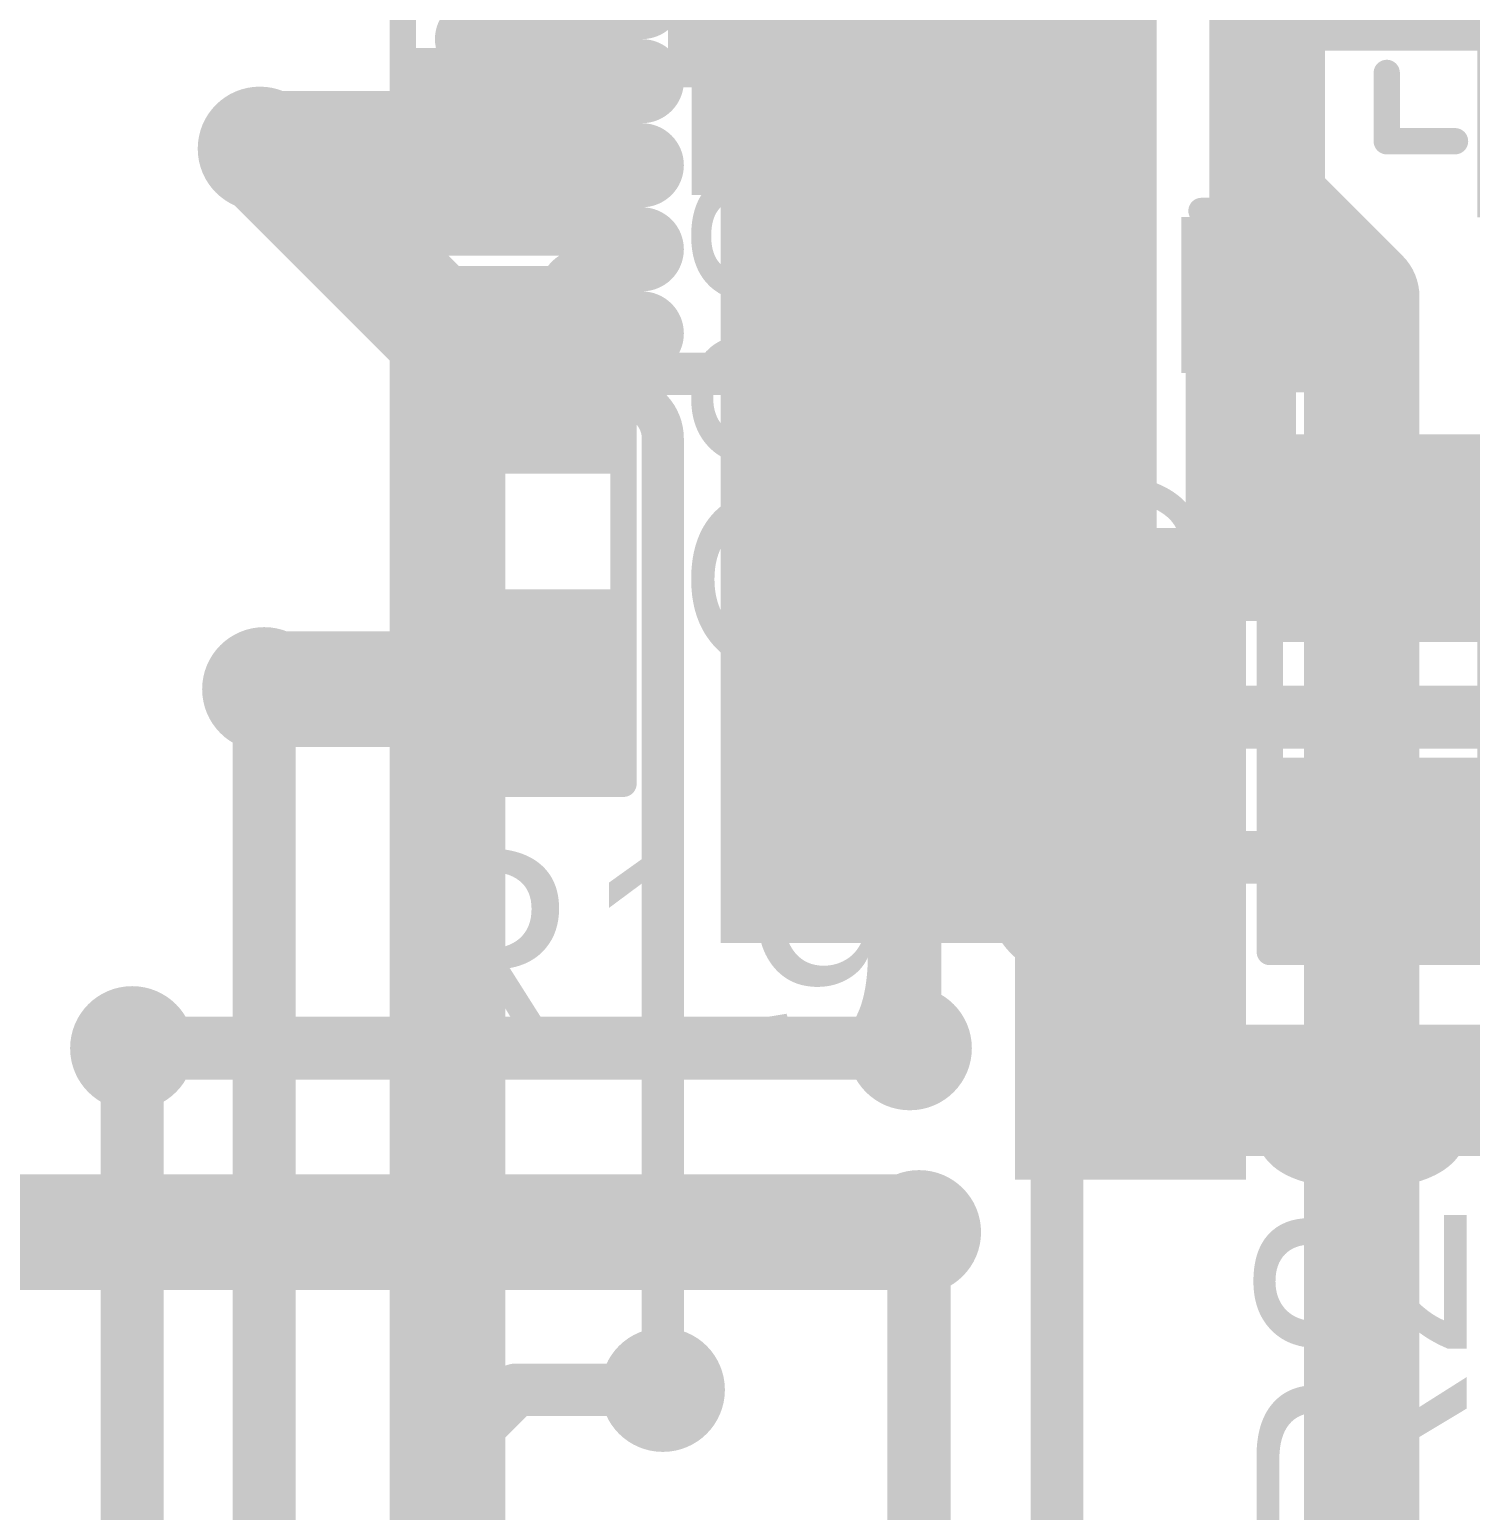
# Model space of a CAD drawing. Header units: millimetres. Extents: x -0.43 to 2.06, y -0.4 to 2.49.
# Drawn here: x 0.4395 to 0.7137, y 1.4331 to 1.7148 of the extents above; entities that cross this region are included whole.
import ezdxf

# ---------------------------------------------------------------- set-up
doc = ezdxf.new("R2010")
doc.units = ezdxf.units.MM
doc.header["$MEASUREMENT"] = 0
for name, color, linetype in [('BottomLayer', 5, 'Continuous'), ('TopLayer', 1, 'Continuous'), ('TopOverlay', 2, 'Continuous'), ('TopPaste', 8, 'Continuous'), ('TopSolder', 216, 'Continuous'), ('ViaHoleLayer', 16, 'Continuous')]:
    doc.layers.add(name, color=color, linetype=linetype)
doc.styles.add('Arial', font='', dxfattribs={"height": 0.2})
doc.styles.get('Arial').set_extended_font_data('Arial')

# ---------------------------------------------------------------- blocks, each defined once
blk = doc.blocks.new('QFN_28_EP_4X4__55')
at = {"layer": 'TopLayer'}
for points in [[(-0.04882, 0.08919), (-0.04882, 0.06301), (-0.05748, 0.06301), (-0.05748, 0.08919)], [(-0.0311, 0.08919), (-0.0311, 0.06301), (-0.03976, 0.06301), (-0.03976, 0.08919)], [(-0.01339, 0.08919), (-0.01339, 0.06301), (-0.02205, 0.06301), (-0.02205, 0.08919)], [(0.00433, 0.08919), (0.00433, 0.06301), (-0.00433, 0.06301), (-0.00433, 0.08919)], [(0.02205, 0.08919), (0.02205, 0.06301), (0.01339, 0.06301), (0.01339, 0.08919)], [(0.03976, 0.08919), (0.03976, 0.06301), (0.0311, 0.06301), (0.0311, 0.08919)], [(0.05748, 0.08919), (0.05748, 0.06301), (0.04882, 0.06301), (0.04882, 0.08919)], [(-0.08919, 0.05748), (-0.06301, 0.05748), (-0.06301, 0.04882), (-0.08919, 0.04882)], [(0.06301, 0.05748), (0.08919, 0.05748), (0.08919, 0.04882), (0.06301, 0.04882)], [(-0.04724, -0.04724), (-0.04724, 0.04724), (0.04724, 0.04724), (0.04724, -0.04724)], [(-0.08919, 0.03976), (-0.06301, 0.03976), (-0.06301, 0.0311), (-0.08919, 0.0311)], [(0.06301, 0.03976), (0.08919, 0.03976), (0.08919, 0.0311), (0.06301, 0.0311)], [(-0.08919, 0.02205), (-0.06301, 0.02205), (-0.06301, 0.01339), (-0.08919, 0.01339)], [(0.06301, 0.02205), (0.08919, 0.02205), (0.08919, 0.01339), (0.06301, 0.01339)], [(-0.08919, 0.00433), (-0.06301, 0.00433), (-0.06301, -0.00433), (-0.08919, -0.00433)], [(0.06301, 0.00433), (0.08919, 0.00433), (0.08919, -0.00433), (0.06301, -0.00433)], [(-0.08919, -0.01339), (-0.06301, -0.01339), (-0.06301, -0.02205), (-0.08919, -0.02205)], [(0.06301, -0.01339), (0.08919, -0.01339), (0.08919, -0.02205), (0.06301, -0.02205)], [(-0.08919, -0.0311), (-0.06301, -0.0311), (-0.06301, -0.03976), (-0.08919, -0.03976)], [(0.06301, -0.0311), (0.08919, -0.0311), (0.08919, -0.03976), (0.06301, -0.03976)], [(-0.08919, -0.04882), (-0.06301, -0.04882), (-0.06301, -0.05748), (-0.08919, -0.05748)], [(0.06301, -0.04882), (0.08919, -0.04882), (0.08919, -0.05748), (0.06301, -0.05748)], [(-0.05748, -0.08919), (-0.05748, -0.06301), (-0.04882, -0.06301), (-0.04882, -0.08919)], [(-0.03976, -0.08919), (-0.03976, -0.06301), (-0.0311, -0.06301), (-0.0311, -0.08919)], [(-0.02205, -0.08919), (-0.02205, -0.06301), (-0.01339, -0.06301), (-0.01339, -0.08919)], [(-0.00433, -0.08919), (-0.00433, -0.06301), (0.00433, -0.06301), (0.00433, -0.08919)], [(0.01339, -0.08919), (0.01339, -0.06301), (0.02205, -0.06301), (0.02205, -0.08919)], [(0.0311, -0.08919), (0.0311, -0.06301), (0.03976, -0.06301), (0.03976, -0.08919)], [(0.04882, -0.08919), (0.04882, -0.06301), (0.05748, -0.06301), (0.05748, -0.08919)]]:
    blk.add_hatch(color=1, dxfattribs=at).paths.add_polyline_path(points)
at = {"layer": 'TopPaste'}
for points in [[(-0.04882, 0.08919), (-0.04882, 0.06301), (-0.05748, 0.06301), (-0.05748, 0.08919)], [(-0.0311, 0.08919), (-0.0311, 0.06301), (-0.03976, 0.06301), (-0.03976, 0.08919)], [(-0.01339, 0.08919), (-0.01339, 0.06301), (-0.02205, 0.06301), (-0.02205, 0.08919)], [(0.00433, 0.08919), (0.00433, 0.06301), (-0.00433, 0.06301), (-0.00433, 0.08919)], [(0.02205, 0.08919), (0.02205, 0.06301), (0.01339, 0.06301), (0.01339, 0.08919)], [(0.03976, 0.08919), (0.03976, 0.06301), (0.0311, 0.06301), (0.0311, 0.08919)], [(0.05748, 0.08919), (0.05748, 0.06301), (0.04882, 0.06301), (0.04882, 0.08919)], [(-0.08919, 0.05748), (-0.06301, 0.05748), (-0.06301, 0.04882), (-0.08919, 0.04882)], [(0.06301, 0.05748), (0.08919, 0.05748), (0.08919, 0.04882), (0.06301, 0.04882)], [(-0.04724, -0.04724), (-0.04724, 0.04724), (0.04724, 0.04724), (0.04724, -0.04724)], [(-0.08919, 0.03976), (-0.06301, 0.03976), (-0.06301, 0.0311), (-0.08919, 0.0311)], [(0.06301, 0.03976), (0.08919, 0.03976), (0.08919, 0.0311), (0.06301, 0.0311)], [(-0.08919, 0.02205), (-0.06301, 0.02205), (-0.06301, 0.01339), (-0.08919, 0.01339)], [(0.06301, 0.02205), (0.08919, 0.02205), (0.08919, 0.01339), (0.06301, 0.01339)], [(-0.08919, 0.00433), (-0.06301, 0.00433), (-0.06301, -0.00433), (-0.08919, -0.00433)], [(0.06301, 0.00433), (0.08919, 0.00433), (0.08919, -0.00433), (0.06301, -0.00433)], [(-0.08919, -0.01339), (-0.06301, -0.01339), (-0.06301, -0.02205), (-0.08919, -0.02205)], [(0.06301, -0.01339), (0.08919, -0.01339), (0.08919, -0.02205), (0.06301, -0.02205)], [(-0.08919, -0.0311), (-0.06301, -0.0311), (-0.06301, -0.03976), (-0.08919, -0.03976)], [(0.06301, -0.0311), (0.08919, -0.0311), (0.08919, -0.03976), (0.06301, -0.03976)], [(-0.08919, -0.04882), (-0.06301, -0.04882), (-0.06301, -0.05748), (-0.08919, -0.05748)], [(0.06301, -0.04882), (0.08919, -0.04882), (0.08919, -0.05748), (0.06301, -0.05748)], [(-0.05748, -0.08919), (-0.05748, -0.06301), (-0.04882, -0.06301), (-0.04882, -0.08919)], [(-0.03976, -0.08919), (-0.03976, -0.06301), (-0.0311, -0.06301), (-0.0311, -0.08919)], [(-0.02205, -0.08919), (-0.02205, -0.06301), (-0.01339, -0.06301), (-0.01339, -0.08919)], [(-0.00433, -0.08919), (-0.00433, -0.06301), (0.00433, -0.06301), (0.00433, -0.08919)], [(0.01339, -0.08919), (0.01339, -0.06301), (0.02205, -0.06301), (0.02205, -0.08919)], [(0.0311, -0.08919), (0.0311, -0.06301), (0.03976, -0.06301), (0.03976, -0.08919)], [(0.04882, -0.08919), (0.04882, -0.06301), (0.05748, -0.06301), (0.05748, -0.08919)]]:
    blk.add_hatch(color=8, dxfattribs=at).paths.add_polyline_path(points)
at = {"layer": 'TopSolder'}
for points in [[(-0.04482, 0.09319), (-0.04482, 0.05901), (-0.06148, 0.05901), (-0.06148, 0.09319)], [(-0.0271, 0.09319), (-0.0271, 0.05901), (-0.04376, 0.05901), (-0.04376, 0.09319)], [(-0.00939, 0.09319), (-0.00939, 0.05901), (-0.02605, 0.05901), (-0.02605, 0.09319)], [(0.00833, 0.09319), (0.00833, 0.05901), (-0.00833, 0.05901), (-0.00833, 0.09319)], [(0.02605, 0.09319), (0.02605, 0.05901), (0.00939, 0.05901), (0.00939, 0.09319)], [(0.04376, 0.09319), (0.04376, 0.05901), (0.0271, 0.05901), (0.0271, 0.09319)], [(0.06148, 0.09319), (0.06148, 0.05901), (0.04482, 0.05901), (0.04482, 0.09319)], [(-0.09319, 0.06148), (-0.05901, 0.06148), (-0.05901, 0.04482), (-0.09319, 0.04482)], [(0.05901, 0.06148), (0.09319, 0.06148), (0.09319, 0.04482), (0.05901, 0.04482)], [(-0.05124, -0.05124), (-0.05124, 0.05124), (0.05124, 0.05124), (0.05124, -0.05124)], [(-0.09319, 0.04376), (-0.05901, 0.04376), (-0.05901, 0.0271), (-0.09319, 0.0271)], [(0.05901, 0.04376), (0.09319, 0.04376), (0.09319, 0.0271), (0.05901, 0.0271)], [(-0.09319, 0.02605), (-0.05901, 0.02605), (-0.05901, 0.00939), (-0.09319, 0.00939)], [(0.05901, 0.02605), (0.09319, 0.02605), (0.09319, 0.00939), (0.05901, 0.00939)], [(-0.09319, 0.00833), (-0.05901, 0.00833), (-0.05901, -0.00833), (-0.09319, -0.00833)], [(0.05901, 0.00833), (0.09319, 0.00833), (0.09319, -0.00833), (0.05901, -0.00833)], [(-0.09319, -0.00939), (-0.05901, -0.00939), (-0.05901, -0.02605), (-0.09319, -0.02605)], [(0.05901, -0.00939), (0.09319, -0.00939), (0.09319, -0.02605), (0.05901, -0.02605)], [(-0.09319, -0.0271), (-0.05901, -0.0271), (-0.05901, -0.04376), (-0.09319, -0.04376)], [(0.05901, -0.0271), (0.09319, -0.0271), (0.09319, -0.04376), (0.05901, -0.04376)], [(-0.09319, -0.04482), (-0.05901, -0.04482), (-0.05901, -0.06148), (-0.09319, -0.06148)], [(0.05901, -0.04482), (0.09319, -0.04482), (0.09319, -0.06148), (0.05901, -0.06148)], [(-0.06148, -0.09319), (-0.06148, -0.05901), (-0.04482, -0.05901), (-0.04482, -0.09319)], [(-0.04376, -0.09319), (-0.04376, -0.05901), (-0.0271, -0.05901), (-0.0271, -0.09319)], [(-0.02605, -0.09319), (-0.02605, -0.05901), (-0.00939, -0.05901), (-0.00939, -0.09319)], [(-0.00833, -0.09319), (-0.00833, -0.05901), (0.00833, -0.05901), (0.00833, -0.09319)], [(0.00939, -0.09319), (0.00939, -0.05901), (0.02605, -0.05901), (0.02605, -0.09319)], [(0.0271, -0.09319), (0.0271, -0.05901), (0.04376, -0.05901), (0.04376, -0.09319)], [(0.04482, -0.09319), (0.04482, -0.05901), (0.06148, -0.05901), (0.06148, -0.09319)]]:
    blk.add_hatch(color=216, dxfattribs=at).paths.add_polyline_path(points)
at = {"layer": 'TopOverlay', "const_width": 0.005}
for points in [[(-0.07874, 0.06574), (-0.07874, 0.07874)], [(-0.07874, 0.07874), (-0.06574, 0.07874)], [(0.06574, 0.07874), (0.07874, 0.07874)], [(0.07874, 0.06574), (0.07874, 0.07874)], [(-0.099, 0.051), (-0.099, 0.057)], [(-0.099, 0.057), (-0.096, 0.054)], [(-0.099, 0.051), (-0.096, 0.054)], [(-0.07874, -0.07874), (-0.07874, -0.06574)], [(0.07874, -0.07874), (0.07874, -0.06574)], [(-0.07874, -0.07874), (-0.06574, -0.07874)], [(0.06574, -0.07874), (0.07874, -0.07874)]]:
    blk.add_lwpolyline(points, dxfattribs=at)
at = {"layer": 'TopOverlay', "const_width": 0.0025}
for points in [[(-0.07999, 0.07874, 1), (-0.07749, 0.07874, 1)], [(-0.07999, 0.07874, 1), (-0.07749, 0.07874, 1)], [(-0.06699, 0.07874, 1), (-0.06449, 0.07874, 1)], [(0.06449, 0.07874, 1), (0.06699, 0.07874, 1)], [(0.07749, 0.07874, 1), (0.07999, 0.07874, 1)], [(0.07749, 0.07874, 1), (0.07999, 0.07874, 1)], [(-0.07999, 0.06574, 1), (-0.07749, 0.06574, 1)], [(0.07749, 0.06574, 1), (0.07999, 0.06574, 1)], [(-0.10025, 0.057, 1), (-0.09775, 0.057, 1)], [(-0.10025, 0.057, 1), (-0.09775, 0.057, 1)], [(-0.09725, 0.054, 1), (-0.09475, 0.054, 1)], [(-0.09725, 0.054, 1), (-0.09475, 0.054, 1)], [(-0.10025, 0.051, 1), (-0.09775, 0.051, 1)], [(-0.10025, 0.051, 1), (-0.09775, 0.051, 1)], [(-0.07999, -0.06574, 1), (-0.07749, -0.06574, 1)], [(0.07749, -0.06574, 1), (0.07999, -0.06574, 1)], [(-0.07999, -0.07874, 1), (-0.07749, -0.07874, 1)], [(-0.07999, -0.07874, 1), (-0.07749, -0.07874, 1)], [(-0.06699, -0.07874, 1), (-0.06449, -0.07874, 1)], [(0.06449, -0.07874, 1), (0.06699, -0.07874, 1)], [(0.07749, -0.07874, 1), (0.07999, -0.07874, 1)], [(0.07749, -0.07874, 1), (0.07999, -0.07874, 1)]]:
    blk.add_lwpolyline(points, format="xyb", close=True, dxfattribs=at)
blk = doc.blocks.new('RES_0603_75')
at = {"layer": 'TopLayer'}
for points in [[(-0.015, 0.0175), (-0.015, -0.0175), (-0.045, -0.0175), (-0.045, 0.0175)], [(0.045, 0.0175), (0.045, -0.0175), (0.015, -0.0175), (0.015, 0.0175)]]:
    blk.add_hatch(color=1, dxfattribs=at).paths.add_polyline_path(points)
at = {"layer": 'TopPaste'}
for points in [[(-0.015, 0.0175), (-0.015, -0.0175), (-0.045, -0.0175), (-0.045, 0.0175)], [(0.045, 0.0175), (0.045, -0.0175), (0.015, -0.0175), (0.015, 0.0175)]]:
    blk.add_hatch(color=8, dxfattribs=at).paths.add_polyline_path(points)
at = {"layer": 'TopSolder'}
for points in [[(-0.011, 0.0215), (-0.011, -0.0215), (-0.049, -0.0215), (-0.049, 0.0215)], [(0.049, 0.0215), (0.049, -0.0215), (0.011, -0.0215), (0.011, 0.0215)]]:
    blk.add_hatch(color=216, dxfattribs=at).paths.add_polyline_path(points)
at = {"layer": 'TopOverlay', "const_width": 0.005}
for points in [[(0.048, 0.021), (-0.048, 0.021)], [(-0.048, -0.021), (-0.048, 0.021)], [(0.048, -0.021), (0.048, 0.021)], [(0.048, -0.021), (-0.048, -0.021)]]:
    blk.add_lwpolyline(points, dxfattribs=at)
at = {"layer": 'TopOverlay', "const_width": 0.0025}
for points in [[(-0.04925, 0.021, 1), (-0.04675, 0.021, 1)], [(-0.04925, 0.021, 1), (-0.04675, 0.021, 1)], [(0.04675, 0.021, 1), (0.04925, 0.021, 1)], [(0.04675, 0.021, 1), (0.04925, 0.021, 1)], [(-0.04925, -0.021, 1), (-0.04675, -0.021, 1)], [(-0.04925, -0.021, 1), (-0.04675, -0.021, 1)], [(0.04675, -0.021, 1), (0.04925, -0.021, 1)], [(0.04675, -0.021, 1), (0.04925, -0.021, 1)]]:
    blk.add_lwpolyline(points, format="xyb", close=True, dxfattribs=at)
blk = doc.blocks.new('RES_0603_76')
at = {"layer": 'TopLayer'}
for points in [[(-0.015, 0.0175), (-0.015, -0.0175), (-0.045, -0.0175), (-0.045, 0.0175)], [(0.045, 0.0175), (0.045, -0.0175), (0.015, -0.0175), (0.015, 0.0175)]]:
    blk.add_hatch(color=1, dxfattribs=at).paths.add_polyline_path(points)
at = {"layer": 'TopPaste'}
for points in [[(-0.015, 0.0175), (-0.015, -0.0175), (-0.045, -0.0175), (-0.045, 0.0175)], [(0.045, 0.0175), (0.045, -0.0175), (0.015, -0.0175), (0.015, 0.0175)]]:
    blk.add_hatch(color=8, dxfattribs=at).paths.add_polyline_path(points)
at = {"layer": 'TopSolder'}
for points in [[(-0.011, 0.0215), (-0.011, -0.0215), (-0.049, -0.0215), (-0.049, 0.0215)], [(0.049, 0.0215), (0.049, -0.0215), (0.011, -0.0215), (0.011, 0.0215)]]:
    blk.add_hatch(color=216, dxfattribs=at).paths.add_polyline_path(points)
at = {"layer": 'TopOverlay', "const_width": 0.005}
for points in [[(0.048, 0.021), (-0.048, 0.021)], [(-0.048, -0.021), (-0.048, 0.021)], [(0.048, -0.021), (0.048, 0.021)], [(0.048, -0.021), (-0.048, -0.021)]]:
    blk.add_lwpolyline(points, dxfattribs=at)
at = {"layer": 'TopOverlay', "const_width": 0.0025}
for points in [[(-0.04925, 0.021, 1), (-0.04675, 0.021, 1)], [(-0.04925, 0.021, 1), (-0.04675, 0.021, 1)], [(0.04675, 0.021, 1), (0.04925, 0.021, 1)], [(0.04675, 0.021, 1), (0.04925, 0.021, 1)], [(-0.04925, -0.021, 1), (-0.04675, -0.021, 1)], [(-0.04925, -0.021, 1), (-0.04675, -0.021, 1)], [(0.04675, -0.021, 1), (0.04925, -0.021, 1)], [(0.04675, -0.021, 1), (0.04925, -0.021, 1)]]:
    blk.add_lwpolyline(points, format="xyb", close=True, dxfattribs=at)
blk = doc.blocks.new('RES_0603_77')
at = {"layer": 'TopLayer'}
for points in [[(-0.015, 0.0175), (-0.015, -0.0175), (-0.045, -0.0175), (-0.045, 0.0175)], [(0.045, 0.0175), (0.045, -0.0175), (0.015, -0.0175), (0.015, 0.0175)]]:
    blk.add_hatch(color=1, dxfattribs=at).paths.add_polyline_path(points)
at = {"layer": 'TopPaste'}
for points in [[(-0.015, 0.0175), (-0.015, -0.0175), (-0.045, -0.0175), (-0.045, 0.0175)], [(0.045, 0.0175), (0.045, -0.0175), (0.015, -0.0175), (0.015, 0.0175)]]:
    blk.add_hatch(color=8, dxfattribs=at).paths.add_polyline_path(points)
at = {"layer": 'TopSolder'}
for points in [[(-0.011, 0.0215), (-0.011, -0.0215), (-0.049, -0.0215), (-0.049, 0.0215)], [(0.049, 0.0215), (0.049, -0.0215), (0.011, -0.0215), (0.011, 0.0215)]]:
    blk.add_hatch(color=216, dxfattribs=at).paths.add_polyline_path(points)
at = {"layer": 'TopOverlay', "const_width": 0.005}
for points in [[(0.048, 0.021), (-0.048, 0.021)], [(-0.048, -0.021), (-0.048, 0.021)], [(0.048, -0.021), (0.048, 0.021)], [(0.048, -0.021), (-0.048, -0.021)]]:
    blk.add_lwpolyline(points, dxfattribs=at)
at = {"layer": 'TopOverlay', "const_width": 0.0025}
for points in [[(-0.04925, 0.021, 1), (-0.04675, 0.021, 1)], [(-0.04925, 0.021, 1), (-0.04675, 0.021, 1)], [(0.04675, 0.021, 1), (0.04925, 0.021, 1)], [(0.04675, 0.021, 1), (0.04925, 0.021, 1)], [(-0.04925, -0.021, 1), (-0.04675, -0.021, 1)], [(-0.04925, -0.021, 1), (-0.04675, -0.021, 1)], [(0.04675, -0.021, 1), (0.04925, -0.021, 1)], [(0.04675, -0.021, 1), (0.04925, -0.021, 1)]]:
    blk.add_lwpolyline(points, format="xyb", close=True, dxfattribs=at)
blk = doc.blocks.new('CAP_0402_130')
at = {"layer": 'TopLayer'}
for points in [[(-0.0275, -0.0125), (-0.0275, 0.0125), (-0.0095, 0.0125), (-0.0095, -0.0125)], [(0.0095, -0.0125), (0.0095, 0.0125), (0.0275, 0.0125), (0.0275, -0.0125)]]:
    blk.add_hatch(color=1, dxfattribs=at).paths.add_polyline_path(points)
at = {"layer": 'TopPaste'}
for points in [[(-0.0275, -0.0125), (-0.0275, 0.0125), (-0.0095, 0.0125), (-0.0095, -0.0125)], [(0.0095, -0.0125), (0.0095, 0.0125), (0.0275, 0.0125), (0.0275, -0.0125)]]:
    blk.add_hatch(color=8, dxfattribs=at).paths.add_polyline_path(points)
at = {"layer": 'TopSolder'}
for points in [[(-0.02986, -0.01486), (-0.02986, 0.01486), (-0.00714, 0.01486), (-0.00714, -0.01486)], [(0.00714, -0.01486), (0.00714, 0.01486), (0.02986, 0.01486), (0.02986, -0.01486)]]:
    blk.add_hatch(color=216, dxfattribs=at).paths.add_polyline_path(points)
at = {"layer": 'TopOverlay', "const_width": 0.005}
for points in [[(-0.031, 0.016), (-0.031, -0.016)], [(-0.011, 0.016), (-0.031, 0.016)], [(0.031, 0.016), (0.011, 0.016)], [(0.031, 0.016), (0.031, -0.016)], [(-0.011, -0.016), (-0.031, -0.016)], [(0.031, -0.016), (0.011, -0.016)]]:
    blk.add_lwpolyline(points, dxfattribs=at)
at = {"layer": 'TopOverlay', "const_width": 0.0025}
for points in [[(-0.03225, 0.016, 1), (-0.02975, 0.016, 1)], [(-0.03225, 0.016, 1), (-0.02975, 0.016, 1)], [(-0.01225, 0.016, 1), (-0.00975, 0.016, 1)], [(0.00975, 0.016, 1), (0.01225, 0.016, 1)], [(0.02975, 0.016, 1), (0.03225, 0.016, 1)], [(0.02975, 0.016, 1), (0.03225, 0.016, 1)], [(-0.03225, -0.016, 1), (-0.02975, -0.016, 1)], [(-0.03225, -0.016, 1), (-0.02975, -0.016, 1)], [(-0.01225, -0.016, 1), (-0.00975, -0.016, 1)], [(0.00975, -0.016, 1), (0.01225, -0.016, 1)], [(0.02975, -0.016, 1), (0.03225, -0.016, 1)], [(0.02975, -0.016, 1), (0.03225, -0.016, 1)]]:
    blk.add_lwpolyline(points, format="xyb", close=True, dxfattribs=at)
blk = doc.blocks.new('CAP_0402_131')
at = {"layer": 'TopLayer'}
for points in [[(-0.0275, -0.0125), (-0.0275, 0.0125), (-0.0095, 0.0125), (-0.0095, -0.0125)], [(0.0095, -0.0125), (0.0095, 0.0125), (0.0275, 0.0125), (0.0275, -0.0125)]]:
    blk.add_hatch(color=1, dxfattribs=at).paths.add_polyline_path(points)
at = {"layer": 'TopPaste'}
for points in [[(-0.0275, -0.0125), (-0.0275, 0.0125), (-0.0095, 0.0125), (-0.0095, -0.0125)], [(0.0095, -0.0125), (0.0095, 0.0125), (0.0275, 0.0125), (0.0275, -0.0125)]]:
    blk.add_hatch(color=8, dxfattribs=at).paths.add_polyline_path(points)
at = {"layer": 'TopSolder'}
for points in [[(-0.02986, -0.01486), (-0.02986, 0.01486), (-0.00714, 0.01486), (-0.00714, -0.01486)], [(0.00714, -0.01486), (0.00714, 0.01486), (0.02986, 0.01486), (0.02986, -0.01486)]]:
    blk.add_hatch(color=216, dxfattribs=at).paths.add_polyline_path(points)
at = {"layer": 'TopOverlay', "const_width": 0.005}
for points in [[(-0.031, -0.016), (-0.031, 0.016)], [(-0.011, 0.016), (-0.031, 0.016)], [(0.031, 0.016), (0.011, 0.016)], [(0.031, -0.016), (0.031, 0.016)], [(-0.011, -0.016), (-0.031, -0.016)], [(0.031, -0.016), (0.011, -0.016)]]:
    blk.add_lwpolyline(points, dxfattribs=at)
at = {"layer": 'TopOverlay', "const_width": 0.0025}
for points in [[(-0.03225, 0.016, 1), (-0.02975, 0.016, 1)], [(-0.03225, 0.016, 1), (-0.02975, 0.016, 1)], [(-0.01225, 0.016, 1), (-0.00975, 0.016, 1)], [(0.00975, 0.016, 1), (0.01225, 0.016, 1)], [(0.02975, 0.016, 1), (0.03225, 0.016, 1)], [(0.02975, 0.016, 1), (0.03225, 0.016, 1)], [(-0.03225, -0.016, 1), (-0.02975, -0.016, 1)], [(-0.03225, -0.016, 1), (-0.02975, -0.016, 1)], [(-0.01225, -0.016, 1), (-0.00975, -0.016, 1)], [(0.00975, -0.016, 1), (0.01225, -0.016, 1)], [(0.02975, -0.016, 1), (0.03225, -0.016, 1)], [(0.02975, -0.016, 1), (0.03225, -0.016, 1)]]:
    blk.add_lwpolyline(points, format="xyb", close=True, dxfattribs=at)

msp = doc.modelspace()

# ---------------------------------------------------------------- hatches: boundary and pattern name
at = {"layer": 'BottomLayer'}
for points in [[(0.571, 1.541), (0.654, 1.541), (0.654, 1.857), (0.571, 1.857)], [(0.627, 1.496), (0.671, 1.496), (0.671, 1.62), (0.627, 1.62)]]:
    msp.add_hatch(color=5, dxfattribs=at).paths.add_polyline_path(points)
h = msp.add_hatch(color=5, dxfattribs=at)
edge = h.paths.add_edge_path()
edge.add_arc((0.584, 1.698), 0.01181, 0, 360)
h = msp.add_hatch(color=5, dxfattribs=at)
edge = h.paths.add_edge_path()
edge.add_arc((0.48329, 1.69215), 0.01181, 0, 360)
h = msp.add_hatch(color=5, dxfattribs=at)
edge = h.paths.add_edge_path()
edge.add_arc((0.63551, 1.61631), 0.01181, 0, 360)
h = msp.add_hatch(color=5, dxfattribs=at)
edge = h.paths.add_edge_path()
edge.add_arc((0.48413, 1.58931), 0.01181, 0, 360)
h = msp.add_hatch(color=5, dxfattribs=at)
edge = h.paths.add_edge_path()
edge.add_arc((0.459, 1.521), 0.01181, 0, 360)
h = msp.add_hatch(color=5, dxfattribs=at)
edge = h.paths.add_edge_path()
edge.add_arc((0.607, 1.521), 0.01181, 0, 360)
h = msp.add_hatch(color=5, dxfattribs=at)
edge = h.paths.add_edge_path()
edge.add_arc((0.66, 1.513), 0.01181, 0, 360)
h = msp.add_hatch(color=5, dxfattribs=at)
edge = h.paths.add_edge_path()
edge.add_arc((0.60875, 1.486), 0.01181, 0, 360)
h = msp.add_hatch(color=5, dxfattribs=at)
edge = h.paths.add_edge_path()
edge.add_arc((0.56, 1.456), 0.01181, 0, 360)
at = {"layer": 'TopLayer'}
for points in [[(0.56551, 1.68331), (0.59551, 1.68331), (0.59551, 1.72931), (0.56551, 1.72931)], [(0.62351, 1.60231), (0.64851, 1.60231), (0.64851, 1.67731), (0.62351, 1.67731)], [(0.65951, 1.60231), (0.68051, 1.60231), (0.68051, 1.67731), (0.65951, 1.67731)]]:
    msp.add_hatch(color=1, dxfattribs=at).paths.add_polyline_path(points)
h = msp.add_hatch(color=1, dxfattribs=at)
edge = h.paths.add_edge_path()
edge.add_arc((0.584, 1.698), 0.01181, 0, 360)
h = msp.add_hatch(color=1, dxfattribs=at)
edge = h.paths.add_edge_path()
edge.add_arc((0.48329, 1.69215), 0.01181, 0, 360)
h = msp.add_hatch(color=1, dxfattribs=at)
edge = h.paths.add_edge_path()
edge.add_arc((0.63551, 1.61631), 0.01181, 0, 360)
h = msp.add_hatch(color=1, dxfattribs=at)
edge = h.paths.add_edge_path()
edge.add_arc((0.48413, 1.58931), 0.01181, 0, 360)
h = msp.add_hatch(color=1, dxfattribs=at)
edge = h.paths.add_edge_path()
edge.add_arc((0.459, 1.521), 0.01181, 0, 360)
h = msp.add_hatch(color=1, dxfattribs=at)
edge = h.paths.add_edge_path()
edge.add_arc((0.607, 1.521), 0.01181, 0, 360)
h = msp.add_hatch(color=1, dxfattribs=at)
edge = h.paths.add_edge_path()
edge.add_arc((0.66, 1.513), 0.01181, 0, 360)
h = msp.add_hatch(color=1, dxfattribs=at)
edge = h.paths.add_edge_path()
edge.add_arc((0.60875, 1.486), 0.01181, 0, 360)
h = msp.add_hatch(color=1, dxfattribs=at)
edge = h.paths.add_edge_path()
edge.add_arc((0.56, 1.456), 0.01181, 0, 360)
at = {"layer": 'ViaHoleLayer'}
h = msp.add_hatch(color=16, dxfattribs=at)
edge = h.paths.add_edge_path()
edge.add_arc((0.584, 1.698), 0.00591, 0, 360)
h = msp.add_hatch(color=16, dxfattribs=at)
edge = h.paths.add_edge_path()
edge.add_arc((0.48329, 1.69215), 0.00591, 0, 360)
h = msp.add_hatch(color=16, dxfattribs=at)
edge = h.paths.add_edge_path()
edge.add_arc((0.63551, 1.61631), 0.00591, 0, 360)
h = msp.add_hatch(color=16, dxfattribs=at)
edge = h.paths.add_edge_path()
edge.add_arc((0.48413, 1.58931), 0.00591, 0, 360)
h = msp.add_hatch(color=16, dxfattribs=at)
edge = h.paths.add_edge_path()
edge.add_arc((0.459, 1.521), 0.00591, 0, 360)
h = msp.add_hatch(color=16, dxfattribs=at)
edge = h.paths.add_edge_path()
edge.add_arc((0.607, 1.521), 0.00591, 0, 360)
h = msp.add_hatch(color=16, dxfattribs=at)
edge = h.paths.add_edge_path()
edge.add_arc((0.66, 1.513), 0.00591, 0, 360)
h = msp.add_hatch(color=16, dxfattribs=at)
edge = h.paths.add_edge_path()
edge.add_arc((0.60875, 1.486), 0.00591, 0, 360)
h = msp.add_hatch(color=16, dxfattribs=at)
edge = h.paths.add_edge_path()
edge.add_arc((0.56, 1.456), 0.00591, 0, 360)

# ---------------------------------------------------------------- linework, layer by layer
at = {"layer": 'BottomLayer'}
for points, const_width in [([(0.675, 1.682), (0.675, 1.799)], 0.022), ([(0.52463, 1.717), (0.556, 1.717)], 0.008), ([(0.52463, 1.709), (0.556, 1.709)], 0.008), ([(0.52463, 1.701), (0.556, 1.701)], 0.008), ([(0.48329, 1.69215), (0.519, 1.65644)], 0.022), ([(0.52463, 1.693), (0.556, 1.693)], 0.008), ([(0.675, 1.682), (0.693, 1.664)], 0.022), ([(0.53355, 1.685), (0.556, 1.685)], 0.008), ([(0.53355, 1.677), (0.556, 1.677)], 0.008), ([(0.693, 1.417), (0.693, 1.664)], 0.022), ([(0.54452, 1.669), (0.556, 1.669)], 0.008), ([(0.519, 0.927), (0.519, 1.65644)], 0.022), ([(0.54452, 1.661), (0.556, 1.661)], 0.008), ([(0.545, 1.653), (0.556, 1.653)], 0.008), ([(0.545, 1.645), (0.552, 1.645)], 0.008), ([(0.56, 1.633), (0.56, 1.637)], 0.008), ([(0.56, 1.456), (0.56, 1.633)], 0.008), ([(0.48413, 1.26413), (0.48413, 1.58931)], 0.012), ([(0.459, 1.276), (0.459, 1.521)], 0.012), ([(0.60875, 1.40925), (0.60875, 1.486)], 0.012)]:
    msp.add_lwpolyline(points, dxfattribs=dict(at, const_width=const_width))
at = {"layer": 'BottomLayer', "const_width": 0.008}
for points in [[(0.556, 1.725, -1), (0.556, 1.717)], [(0.52463, 1.709, -1), (0.52463, 1.717)], [(0.556, 1.709, -1), (0.556, 1.701)], [(0.52463, 1.693, -1), (0.52463, 1.701)], [(0.556, 1.693, -1), (0.556, 1.685)], [(0.53355, 1.677, -1), (0.53355, 1.685)], [(0.556, 1.677, -1), (0.556, 1.669)], [(0.54452, 1.661, -1), (0.54452, 1.669)], [(0.556, 1.661, -1), (0.556, 1.653)], [(0.545, 1.645, -1), (0.545, 1.653)], [(0.552, 1.645, -0.414214), (0.56, 1.637)]]:
    msp.add_lwpolyline(points, format="xyb", dxfattribs=at)
at = {"layer": 'BottomLayer'}
for points, const_width in [([(0.52263, 1.717, 1), (0.52663, 1.717, 1)], 0.004), ([(0.52263, 1.717, 1), (0.52663, 1.717, 1)], 0.004), ([(0.554, 1.717, 1), (0.558, 1.717, 1)], 0.004), ([(0.554, 1.717, 1), (0.558, 1.717, 1)], 0.004), ([(0.52263, 1.709, 1), (0.52663, 1.709, 1)], 0.004), ([(0.52263, 1.709, 1), (0.52663, 1.709, 1)], 0.004), ([(0.554, 1.709, 1), (0.558, 1.709, 1)], 0.004), ([(0.554, 1.709, 1), (0.558, 1.709, 1)], 0.004), ([(0.52263, 1.701, 1), (0.52663, 1.701, 1)], 0.004), ([(0.52263, 1.701, 1), (0.52663, 1.701, 1)], 0.004), ([(0.554, 1.701, 1), (0.558, 1.701, 1)], 0.004), ([(0.554, 1.701, 1), (0.558, 1.701, 1)], 0.004), ([(0.47779, 1.69215, 1), (0.48879, 1.69215, 1)], 0.011), ([(0.52263, 1.693, 1), (0.52663, 1.693, 1)], 0.004), ([(0.52263, 1.693, 1), (0.52663, 1.693, 1)], 0.004), ([(0.554, 1.693, 1), (0.558, 1.693, 1)], 0.004), ([(0.554, 1.693, 1), (0.558, 1.693, 1)], 0.004), ([(0.6695, 1.682, 1), (0.6805, 1.682, 1)], 0.011), ([(0.6695, 1.682, 1), (0.6805, 1.682, 1)], 0.011), ([(0.53155, 1.685, 1), (0.53555, 1.685, 1)], 0.004), ([(0.53155, 1.685, 1), (0.53555, 1.685, 1)], 0.004), ([(0.554, 1.685, 1), (0.558, 1.685, 1)], 0.004), ([(0.554, 1.685, 1), (0.558, 1.685, 1)], 0.004), ([(0.53155, 1.677, 1), (0.53555, 1.677, 1)], 0.004), ([(0.53155, 1.677, 1), (0.53555, 1.677, 1)], 0.004), ([(0.554, 1.677, 1), (0.558, 1.677, 1)], 0.004), ([(0.554, 1.677, 1), (0.558, 1.677, 1)], 0.004), ([(0.6875, 1.664, 1), (0.6985, 1.664, 1)], 0.011), ([(0.6875, 1.664, 1), (0.6985, 1.664, 1)], 0.011), ([(0.54252, 1.669, 1), (0.54652, 1.669, 1)], 0.004), ([(0.54252, 1.669, 1), (0.54652, 1.669, 1)], 0.004), ([(0.554, 1.669, 1), (0.558, 1.669, 1)], 0.004), ([(0.554, 1.669, 1), (0.558, 1.669, 1)], 0.004), ([(0.5135, 1.65644, 1), (0.5245, 1.65644, 1)], 0.011), ([(0.5135, 1.65644, 1), (0.5245, 1.65644, 1)], 0.011), ([(0.54252, 1.661, 1), (0.54652, 1.661, 1)], 0.004), ([(0.54252, 1.661, 1), (0.54652, 1.661, 1)], 0.004), ([(0.554, 1.661, 1), (0.558, 1.661, 1)], 0.004), ([(0.554, 1.661, 1), (0.558, 1.661, 1)], 0.004), ([(0.543, 1.653, 1), (0.547, 1.653, 1)], 0.004), ([(0.543, 1.653, 1), (0.547, 1.653, 1)], 0.004), ([(0.554, 1.653, 1), (0.558, 1.653, 1)], 0.004), ([(0.554, 1.653, 1), (0.558, 1.653, 1)], 0.004), ([(0.543, 1.645, 1), (0.547, 1.645, 1)], 0.004), ([(0.543, 1.645, 1), (0.547, 1.645, 1)], 0.004), ([(0.55, 1.645, 1), (0.554, 1.645, 1)], 0.004), ([(0.55, 1.645, 1), (0.554, 1.645, 1)], 0.004), ([(0.558, 1.637, 1), (0.562, 1.637, 1)], 0.004), ([(0.558, 1.637, 1), (0.562, 1.637, 1)], 0.004), ([(0.558, 1.633, 1), (0.562, 1.633, 1)], 0.004), ([(0.558, 1.633, 1), (0.562, 1.633, 1)], 0.004), ([(0.48113, 1.58931, 1), (0.48713, 1.58931, 1)], 0.006), ([(0.456, 1.521, 1), (0.462, 1.521, 1)], 0.006), ([(0.60575, 1.486, 1), (0.61175, 1.486, 1)], 0.006), ([(0.558, 1.456, 1), (0.562, 1.456, 1)], 0.004)]:
    msp.add_lwpolyline(points, format="xyb", close=True, dxfattribs=dict(at, const_width=const_width))
at = {"layer": 'TopLayer'}
for points, const_width in [([(0.61151, 1.68351), (0.66487, 1.73687)], 0.008), ([(0.67001, 1.70981), (0.67936, 1.71916)], 0.008), ([(0.58051, 1.70631), (0.584, 1.70282)], 0.022), ([(0.584, 1.698), (0.584, 1.70282)], 0.022), ([(0.67001, 1.65681), (0.67001, 1.70981)], 0.008), ([(0.48329, 1.69215), (0.52501, 1.69215)], 0.022), ([(0.52501, 1.69215), (0.52517, 1.69231)], 0.022), ([(0.52517, 1.69231), (0.53151, 1.69231)], 0.022), ([(0.61151, 1.66031), (0.61151, 1.68351)], 0.008), ([(0.60051, 1.64931), (0.61151, 1.66031)], 0.008), ([(0.53151, 1.64931), (0.60051, 1.64931)], 0.008), ([(0.63551, 1.61431), (0.63551, 1.61631)], 0.022), ([(0.63451, 1.61331), (0.63551, 1.61431)], 0.022), ([(0.48413, 1.58931), (0.53151, 1.58931)], 0.022), ([(0.607, 1.553), (0.638, 1.584)], 0.012), ([(0.638, 1.584), (0.71982, 1.584)], 0.012), ([(0.635, 1.535), (0.65731, 1.55731)], 0.01), ([(0.65731, 1.55731), (0.69651, 1.55731)], 0.01), ([(0.607, 1.521), (0.607, 1.553)], 0.012), ([(0.635, 1.351), (0.635, 1.535)], 0.01), ([(0.459, 1.521), (0.607, 1.521)], 0.012), ([(0.66, 1.513), (0.819, 1.513)], 0.025), ([(0.336, 1.486), (0.60875, 1.486)], 0.022), ([(0.515, 1.439), (0.532, 1.456)], 0.01), ([(0.532, 1.456), (0.56, 1.456)], 0.01), ([(0.515, 1.3989), (0.515, 1.439)], 0.01)]:
    msp.add_lwpolyline(points, dxfattribs=dict(at, const_width=const_width))
for points, const_width in [([(0.57501, 1.70631, 1), (0.58601, 1.70631, 1)], 0.011), ([(0.5785, 1.70282, 1), (0.5895, 1.70282, 1)], 0.011), ([(0.5785, 1.70282, 1), (0.5895, 1.70282, 1)], 0.011), ([(0.66801, 1.70981, 1), (0.67201, 1.70981, 1)], 0.004), ([(0.66801, 1.70981, 1), (0.67201, 1.70981, 1)], 0.004), ([(0.5785, 1.698, 1), (0.5895, 1.698, 1)], 0.011), ([(0.47779, 1.69215, 1), (0.48879, 1.69215, 1)], 0.011), ([(0.51951, 1.69215, 1), (0.53051, 1.69215, 1)], 0.011), ([(0.51951, 1.69215, 1), (0.53051, 1.69215, 1)], 0.011), ([(0.51967, 1.69231, 1), (0.53067, 1.69231, 1)], 0.011), ([(0.51967, 1.69231, 1), (0.53067, 1.69231, 1)], 0.011), ([(0.52601, 1.69231, 1), (0.53701, 1.69231, 1)], 0.011), ([(0.60951, 1.68351, 1), (0.61351, 1.68351, 1)], 0.004), ([(0.60951, 1.68351, 1), (0.61351, 1.68351, 1)], 0.004), ([(0.60951, 1.66031, 1), (0.61351, 1.66031, 1)], 0.004), ([(0.60951, 1.66031, 1), (0.61351, 1.66031, 1)], 0.004), ([(0.66801, 1.65681, 1), (0.67201, 1.65681, 1)], 0.004), ([(0.52951, 1.64931, 1), (0.53351, 1.64931, 1)], 0.004), ([(0.59851, 1.64931, 1), (0.60251, 1.64931, 1)], 0.004), ([(0.59851, 1.64931, 1), (0.60251, 1.64931, 1)], 0.004), ([(0.63001, 1.61631, 1), (0.64101, 1.61631, 1)], 0.011), ([(0.62901, 1.61331, 1), (0.64001, 1.61331, 1)], 0.011), ([(0.63001, 1.61431, 1), (0.64101, 1.61431, 1)], 0.011), ([(0.63001, 1.61431, 1), (0.64101, 1.61431, 1)], 0.011), ([(0.47863, 1.58931, 1), (0.48963, 1.58931, 1)], 0.011), ([(0.52601, 1.58931, 1), (0.53701, 1.58931, 1)], 0.011), ([(0.635, 1.584, 1), (0.641, 1.584, 1)], 0.006), ([(0.635, 1.584, 1), (0.641, 1.584, 1)], 0.006), ([(0.65481, 1.55731, 1), (0.65981, 1.55731, 1)], 0.005), ([(0.65481, 1.55731, 1), (0.65981, 1.55731, 1)], 0.005), ([(0.69401, 1.55731, 1), (0.69901, 1.55731, 1)], 0.005), ([(0.604, 1.553, 1), (0.61, 1.553, 1)], 0.006), ([(0.604, 1.553, 1), (0.61, 1.553, 1)], 0.006), ([(0.6325, 1.535, 1), (0.6375, 1.535, 1)], 0.005), ([(0.6325, 1.535, 1), (0.6375, 1.535, 1)], 0.005), ([(0.456, 1.521, 1), (0.462, 1.521, 1)], 0.006), ([(0.604, 1.521, 1), (0.61, 1.521, 1)], 0.006), ([(0.604, 1.521, 1), (0.61, 1.521, 1)], 0.006), ([(0.65375, 1.513, 1), (0.66625, 1.513, 1)], 0.0125), ([(0.60325, 1.486, 1), (0.61425, 1.486, 1)], 0.011), ([(0.5295, 1.456, 1), (0.5345, 1.456, 1)], 0.005), ([(0.5295, 1.456, 1), (0.5345, 1.456, 1)], 0.005), ([(0.5575, 1.456, 1), (0.5625, 1.456, 1)], 0.005), ([(0.5125, 1.439, 1), (0.5175, 1.439, 1)], 0.005), ([(0.5125, 1.439, 1), (0.5175, 1.439, 1)], 0.005)]:
    msp.add_lwpolyline(points, format="xyb", close=True, dxfattribs=dict(at, const_width=const_width))

# ---------------------------------------------------------------- block references
msp.add_blockref('QFN_28_EP_4X4__55', (0.77651, 1.77231))
for name, p, rotation in [('RES_0603_77', (0.53151, 1.72231), 270), ('CAP_0402_131', (0.57951, 1.73731), 270), ('CAP_0402_130', (0.65151, 1.66431), 180), ('RES_0603_76', (0.53151, 1.61931), 270), ('RES_0603_75', (0.69651, 1.58731), 270)]:
    msp.add_blockref(name, p, dxfattribs=dict(rotation=rotation))

# ---------------------------------------------------------------- texts
at = {"layer": 'TopOverlay', "style": 'Arial'}
for s, p in [('C28', (0.60599, 1.58868)), ('C29', (0.66199, 1.53068)), ('R20', (0.71299, 1.42068))]:
    msp.add_text(s, height=0.04, rotation=90, dxfattribs=at).set_placement(p)
msp.add_text('R19', height=0.04, dxfattribs=at).set_placement((0.50402, 1.51901))

doc.saveas('drawing.dxf')
